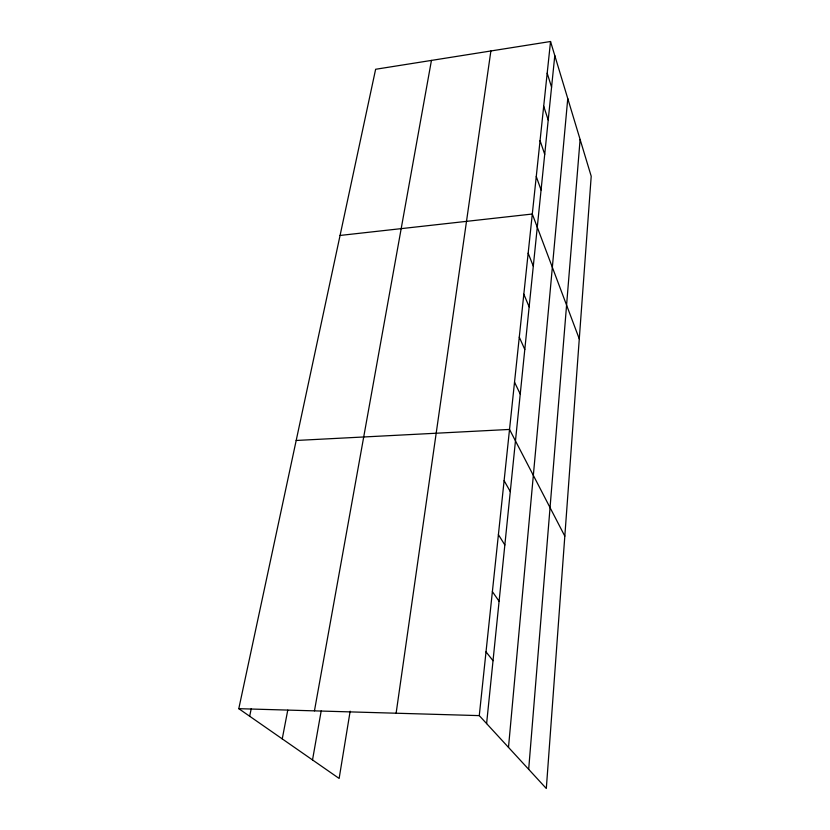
<?xml version="1.0" encoding="UTF-8"?>
<svg xmlns="http://www.w3.org/2000/svg" width="830" height="830" viewBox="0 0 830 830"><rect width="100%" height="100%" fill="white"/><g stroke="black" fill="none" stroke-linecap="round" stroke-linejoin="round"><path stroke-width="1.25" d="M528.679 769.327L580.108 139.45M508.489 747.384L567.762 98.552M486.608 723.594L554.793 55.6M550.539 41.5L591.209 176.24L546.316 788.5L479.273 715.616L550.539 41.5L375.627 69.274L238.791 708.675L339.138 778.447L350.156 711.186M396.118 713.209L490.883 50.972M312.516 759.938L321.179 710.968M314.446 710.854L431.444 60.403M282.242 738.897L287.761 710.148M249.664 716.238L251.22 708.758M340.061 235.45L532.3 214.026L579.288 338.92M296.186 440.471L509.527 429.432L564.825 536.139M238.791 708.675L479.273 715.616M486.017 651.841L493.03 660.711M492.377 591.614L499.1 601.262M498.405 534.634L504.848 544.968M504.111 480.653L510.294 491.588M514.527 382.174L520.244 394.084M519.279 337.146L524.799 349.451M523.823 294.204L529.146 306.861M528.16 253.202L533.306 266.16M536.263 176.531L541.077 189.987M540.06 140.633L544.719 154.287M543.702 106.219L548.215 120.039M547.188 73.196L551.577 87.171"/></g></svg>
